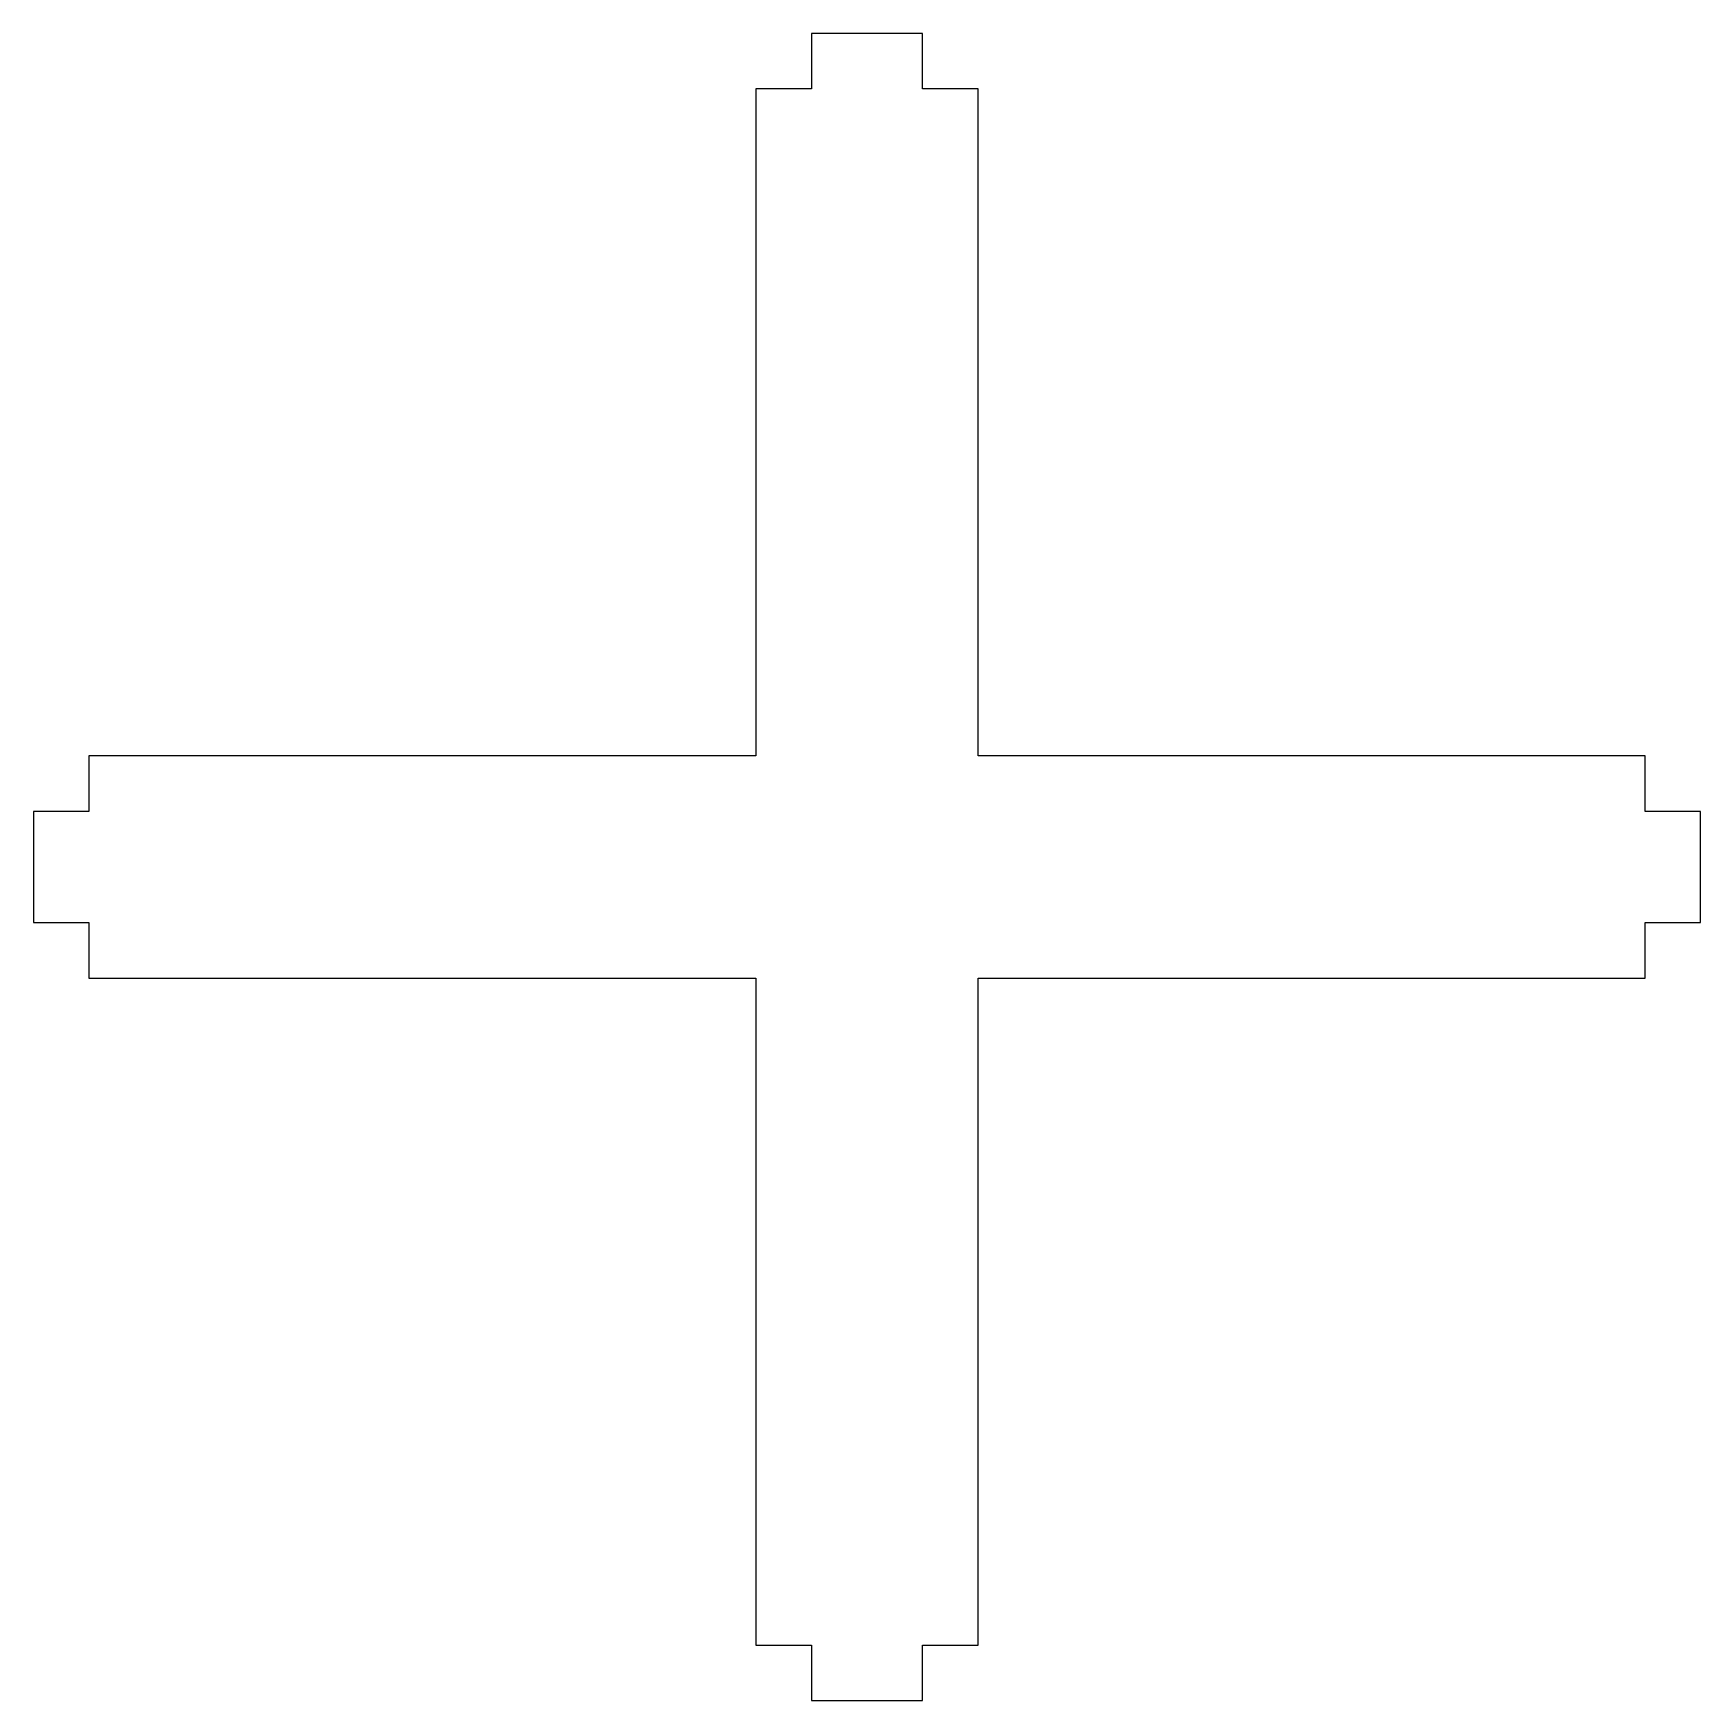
# Model space of a CAD drawing. Extents: x -73 to 181, y -8 to 80.
# Drawn here: x -72.938 to -71.062, y 35.062 to 36.938 of the extents above; entities that cross this region are included whole.
import ezdxf

# ---------------------------------------------------------------- set-up
doc = ezdxf.new("R2010")
doc.units = 0

msp = doc.modelspace()

# ---------------------------------------------------------------- linework, layer by layer
for p, q in [((-71.9375, 36.9375), (-72.0625, 36.9375)), ((-72.0625, 36.9375), (-72.0625, 36.875)), ((-71.9375, 36.875), (-71.9375, 36.9375)), ((-72.0625, 36.875), (-72.125, 36.875)), ((-72.125, 36.875), (-72.125, 36.125)), ((-71.875, 36.875), (-71.9375, 36.875)), ((-71.875, 36.125), (-71.875, 36.875)), ((-72.125, 36.125), (-72.875, 36.125)), ((-72.875, 36.125), (-72.875, 36.0625)), ((-71.125, 36.125), (-71.875, 36.125)), ((-71.125, 36.0625), (-71.125, 36.125)), ((-72.875, 36.0625), (-72.9375, 36.0625)), ((-72.9375, 36.0625), (-72.9375, 35.9375)), ((-71.0625, 36.0625), (-71.125, 36.0625)), ((-71.0625, 35.9375), (-71.0625, 36.0625)), ((-72.9375, 35.9375), (-72.875, 35.9375)), ((-72.875, 35.9375), (-72.875, 35.875)), ((-71.125, 35.875), (-71.125, 35.9375)), ((-71.125, 35.9375), (-71.0625, 35.9375)), ((-72.875, 35.875), (-72.125, 35.875)), ((-72.125, 35.875), (-72.125, 35.125)), ((-71.875, 35.125), (-71.875, 35.875)), ((-71.875, 35.875), (-71.125, 35.875)), ((-72.125, 35.125), (-72.0625, 35.125)), ((-72.0625, 35.125), (-72.0625, 35.0625)), ((-71.9375, 35.0625), (-71.9375, 35.125)), ((-71.9375, 35.125), (-71.875, 35.125)), ((-72.0625, 35.0625), (-71.9375, 35.0625))]:
    msp.add_line(p, q)

doc.saveas('drawing.dxf')
